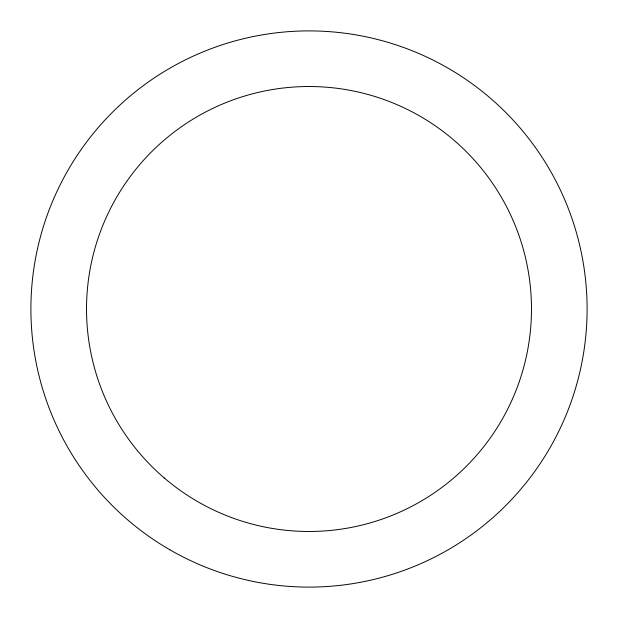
<?xml version="1.0" encoding="UTF-8"?>
<svg xmlns="http://www.w3.org/2000/svg" width="618" height="618" viewBox="0 0 618 618"><rect width="100%" height="100%" fill="white"/><g stroke="black" fill="none" stroke-linecap="round" stroke-linejoin="round"><path stroke-width="0.93" d="M164.288 477.984A222.48 222.48 0 0 0 527.702 349.834A222.48 222.48 0 0 0 235.018 99.181A222.48 222.48 0 0 0 164.288 477.984M169.95 549.842A278.1 278.1 0 0 0 587.1 309A278.1 278.1 0 0 0 169.95 68.158A278.1 278.1 0 0 0 169.95 549.842"/></g></svg>
